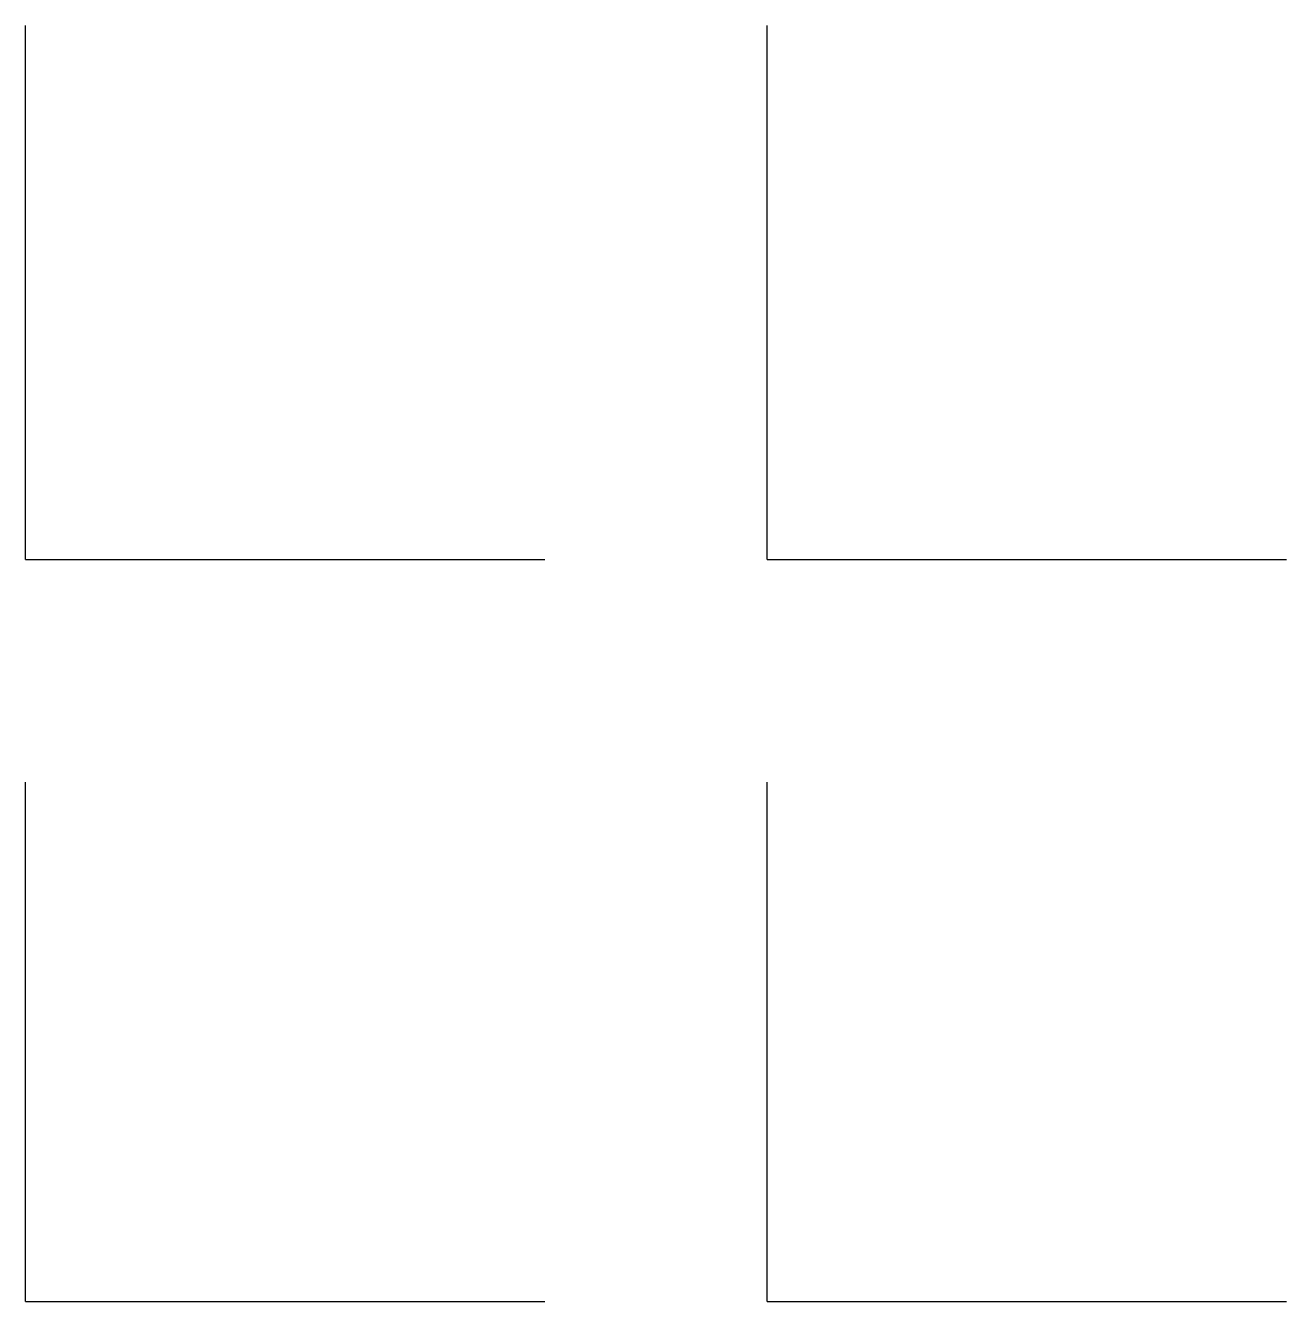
# Model space of a CAD drawing. Extents: x 0 to 85, y 0 to 86.
import ezdxf

# ---------------------------------------------------------------- set-up
doc = ezdxf.new("R2010")
doc.units = 0
doc.layers.add('default', color=7, linetype='CONTINUOUS')

msp = doc.modelspace()

# ---------------------------------------------------------------- linework, layer by layer
at = {"layer": 'default', "color": 0, "linetype": 'CONTINUOUS'}
for p, q in [((0, 50), (0, 86)), ((50, 50), (50, 86)), ((0, 50), (35, 50)), ((50, 50), (85, 50)), ((0, 0), (0, 35)), ((50, 0), (50, 35)), ((0, 0), (35, 0)), ((50, 0), (85, 0))]:
    msp.add_line(p, q, dxfattribs=at)

doc.saveas('drawing.dxf')
